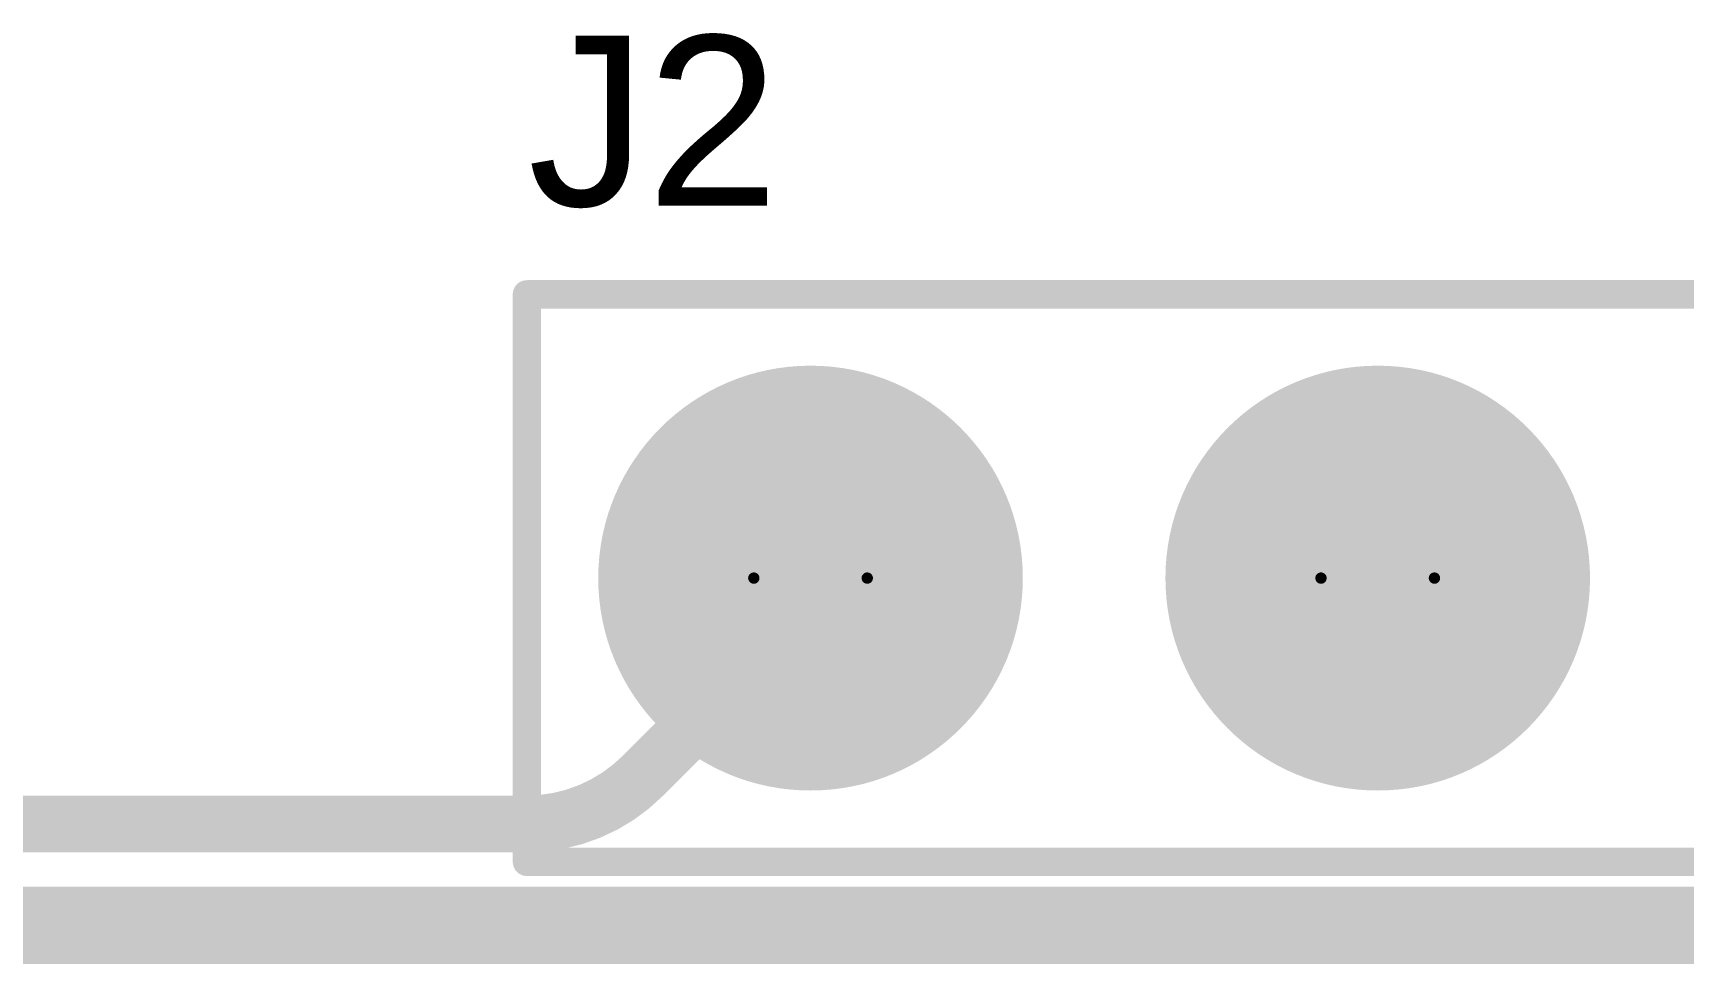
# Model space of a CAD drawing. Header units: inches. Extents: x -0.1 to 10.2, y 0 to 6.5.
# Drawn here: x 2.4165 to 2.7075, y 3.9871 to 4.1512 of the extents above; entities that cross this region are included whole.
import ezdxf

# ---------------------------------------------------------------- set-up
doc = ezdxf.new("R2010")
doc.units = ezdxf.units.IN
doc.header["$MEASUREMENT"] = 0
for name, color, linetype in [('Bottom Layer', 5, 'Continuous'), ('Bottom Solder', 6, 'Continuous'), ('Drill Drawing', 1, 'Continuous'), ('Multi-Layer', 9, 'Continuous'), ('Pad Holes', 156, 'Continuous'), ('Top Layer', 1, 'Continuous'), ('Top Overlay', 2, 'Continuous'), ('Top Solder', 216, 'Continuous')]:
    doc.layers.add(name, color=color, linetype=linetype)
doc.styles.add('Arial', font='', dxfattribs={"height": 0.2})
doc.styles.get('Arial').set_extended_font_data('Arial')

# ---------------------------------------------------------------- blocks, each defined once
blk = doc.blocks.new('HDR_1_8_TH______59')
at = {"layer": 'Bottom Layer'}
h = blk.add_hatch(color=5, dxfattribs=at)
edge = h.paths.add_edge_path()
edge.add_arc((0.25, 0), 0.03543, 0, 360)
h = blk.add_hatch(color=5, dxfattribs=at)
edge = h.paths.add_edge_path()
edge.add_arc((0.35, 0), 0.03543, 0, 360)
at = {"layer": 'Bottom Solder'}
h = blk.add_hatch(color=6, dxfattribs=at)
edge = h.paths.add_edge_path()
edge.add_arc((0.25, 0), 0.03743, 0, 360)
h = blk.add_hatch(color=6, dxfattribs=at)
edge = h.paths.add_edge_path()
edge.add_arc((0.35, 0), 0.03743, 0, 360)
at = {"layer": 'Multi-Layer'}
h = blk.add_hatch(color=9, dxfattribs=at)
edge = h.paths.add_edge_path()
edge.add_arc((0.25, 0), 0.03543, 0, 360)
h = blk.add_hatch(color=9, dxfattribs=at)
edge = h.paths.add_edge_path()
edge.add_arc((0.35, 0), 0.03543, 0, 360)
at = {"layer": 'Pad Holes'}
h = blk.add_hatch(color=7, dxfattribs=at)
edge = h.paths.add_edge_path()
edge.add_arc((0.25, 0), 0.01969, 0, 360)
h = blk.add_hatch(color=7, dxfattribs=at)
edge = h.paths.add_edge_path()
edge.add_arc((0.35, 0), 0.01969, 0, 360)
at = {"layer": 'Top Layer'}
h = blk.add_hatch(color=1, dxfattribs=at)
edge = h.paths.add_edge_path()
edge.add_arc((0.25, 0), 0.03543, 0, 360)
h = blk.add_hatch(color=1, dxfattribs=at)
edge = h.paths.add_edge_path()
edge.add_arc((0.35, 0), 0.03543, 0, 360)
at = {"layer": 'Top Solder'}
h = blk.add_hatch(color=216, dxfattribs=at)
edge = h.paths.add_edge_path()
edge.add_arc((0.25, 0), 0.03743, 0, 360)
h = blk.add_hatch(color=216, dxfattribs=at)
edge = h.paths.add_edge_path()
edge.add_arc((0.35, 0), 0.03743, 0, 360)
at = {"layer": 'Top Overlay', "const_width": 0.005}
for points in [[(0.4, 0.05), (-0.4, 0.05)], [(0.4, 0.05), (0.4, -0.05)], [(0.4, -0.05), (-0.4, -0.05)]]:
    blk.add_lwpolyline(points, dxfattribs=at)
at = {"layer": 'Top Overlay', "const_width": 0.0025}
for points in [[(0.39875, 0.05, 1), (0.40125, 0.05, 1)], [(0.39875, 0.05, 1), (0.40125, 0.05, 1)], [(0.39875, -0.05, 1), (0.40125, -0.05, 1)], [(0.39875, -0.05, 1), (0.40125, -0.05, 1)]]:
    blk.add_lwpolyline(points, format="xyb", close=True, dxfattribs=at)

msp = doc.modelspace()

# ---------------------------------------------------------------- linework, layer by layer
at = {"layer": 'Bottom Layer', "const_width": 0.01}
msp.add_lwpolyline([(1.43701, 3.99575), (2.73616, 3.99575)], dxfattribs=at)
at = {"layer": 'Drill Drawing'}
for points, const_width in [([(2.56354, 4.05512, 1), (2.54354, 4.05512, 1)], 0.002), ([(2.66354, 4.05512, 1), (2.64354, 4.05512, 1)], 0.002), ([(2.54304, 4.05512, 1), (2.54404, 4.05512, 1)], 0.001), ([(2.56304, 4.05512, 1), (2.56404, 4.05512, 1)], 0.001), ([(2.64304, 4.05512, 1), (2.64404, 4.05512, 1)], 0.001), ([(2.66304, 4.05512, 1), (2.66404, 4.05512, 1)], 0.001)]:
    msp.add_lwpolyline(points, format="xyb", close=True, dxfattribs=dict(at, const_width=const_width))
at = {"layer": 'Top Layer', "const_width": 0.01}
for points in [[(2.52395, 4.02026), (2.55617, 4.05249)], [(2.25157, 4.01181), (2.50354, 4.01181)], [(2.25884, 3.99213), (2.85354, 3.99213)]]:
    msp.add_lwpolyline(points, dxfattribs=at)
at = {"layer": 'Top Layer', "const_width": 0.005}
for points in [[(2.55367, 4.05249, 1), (2.55867, 4.05249, 1)], [(2.52145, 4.02026, 1), (2.52645, 4.02026, 1)], [(2.52145, 4.02026, 1), (2.52645, 4.02026, 1)], [(2.50104, 4.01181, 1), (2.50604, 4.01181, 1)], [(2.50104, 4.01181, 1), (2.50604, 4.01181, 1)]]:
    msp.add_lwpolyline(points, format="xyb", close=True, dxfattribs=at)
at = {"layer": 'Top Layer', "const_width": 0.01}
msp.add_lwpolyline([(2.52395, 4.02026, -0.198912), (2.50354, 4.01181)], format="xyb", dxfattribs=at)

# ---------------------------------------------------------------- block references
at = {"rotation": 180}
msp.add_blockref('HDR_1_8_TH______59', (2.90354, 4.05512), dxfattribs=at)

# ---------------------------------------------------------------- texts
at = {"layer": 'Top Overlay', "style": 'Arial'}
msp.add_text('J2', height=0.03, dxfattribs=at).set_placement((2.5037, 4.12072))

doc.saveas('drawing.dxf')
